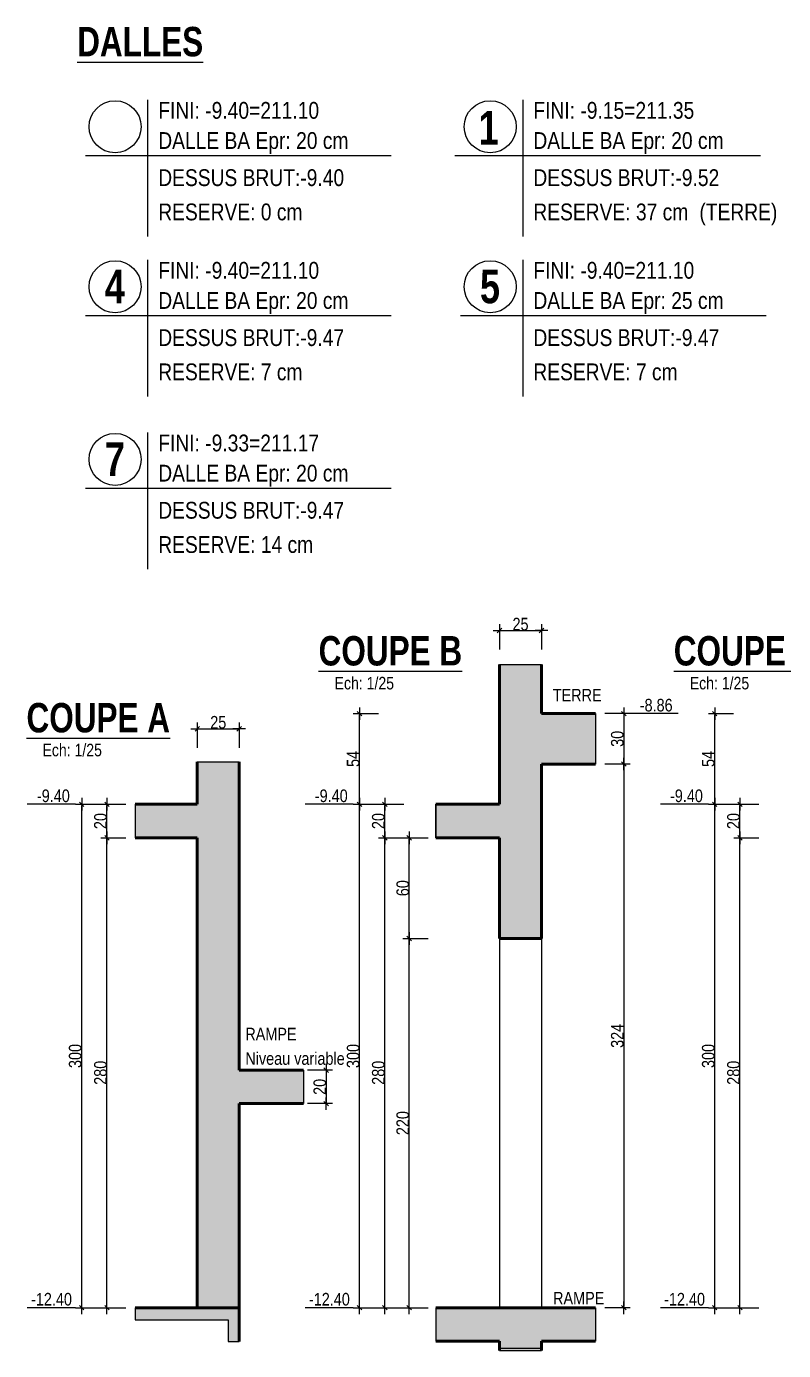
# Model space of a CAD drawing. Header units: millimetres. Extents: x 0 to 26991, y -21919 to -4.
# Drawn here: x 12621 to 13523, y -21849 to -20271 of the extents above; entities that cross this region are included whole.
import ezdxf
from ezdxf.enums import TextEntityAlignment as Align

# ---------------------------------------------------------------- set-up
doc = ezdxf.new("R2010")
doc.units = ezdxf.units.MM
for name, color, linetype in [('01_cote_gen', 4, 'Continuous'), ('01_linteaux', 2, 'Continuous'), ('01_poch_BN', 9, 'Continuous'), ('01_poch_murs', 253, 'Continuous'), ('01_texte', 230, 'Continuous'), ('AA_COTES', 2, 'Continuous')]:
    doc.layers.add(name, color=color, linetype=linetype)
doc.layers.add('01_murs_coup', color=5, linetype='Continuous', lineweight=60)
doc.styles.add('ARIAL NA', font='ARIALN.TTF')
doc.styles.add('impact', font='impact.ttf')
doc.styles.add('MATTE_TXT', font='arial.ttf')
doc.styles.add('STYLE2', font='ARIALN.TTF')
doc.dimstyles.new('JB25', dxfattribs={"dimscale": 0.1, "dimtxt": 150, "dimasz": 15, "dimexe": 0.1, "dimexo": 0.1, "dimgap": 0.09, "dimtad": 1, "dimdec": 1, "dimlfac": 0.5, "dimdsep": 46, "dimtxsty": 'STYLE2', "dimblk1": 'BOND_G', "dimblk2": 'BOND_D', "dimsah": 1, "dimcen": 1.5, "dimdle": 0.01, "dimse1": 1, "dimse2": 1, "dimclrd": 4, "dimclre": 2, "dimclrt": 6, "dimazin": 2, "dimtfac": 2.333333, "dimtdec": 1, "dimtix": 1, "dimtmove": 2, "dimatfit": 3, "dimldrblk": 'BOND_G', "dimfxl": 1, "dimtolj": 1, "dimtzin": 0, "dimarcsym": 0})

# ---------------------------------------------------------------- blocks, each defined once
blk = doc.blocks.new('BOND_G')
at = {"layer": 'AA_COTES', "color": 0}
for p, q in [((0, -5), (0, 15)), ((5, 0), (-5, 0)), ((1.8, 1.8), (-1.8, -1.8))]:
    blk.add_line(p, q, dxfattribs=at)
blk = doc.blocks.new('BOND_D')
at = {"layer": 'AA_COTES', "color": 0}
for p, q in [((5, 0), (-5, 0)), ((-1.8, -1.8), (1.8, 1.8)), ((0, 5), (0, -15))]:
    blk.add_line(p, q, dxfattribs=at)
blk = doc.blocks.new('*D2637')
at = {"layer": '01_cote_gen', "color": 4, "lineweight": -2, "transparency": 16777216}
blk.add_line((12717.3, -21796), (12717.3, -21239), dxfattribs=at)
at = {"layer": 'Defpoints', "color": 0, "transparency": 16777216}
for p in [(12717.3, -21237.5), (12750.7, -21237.5), (12750.7, -21797.5)]:
    blk.add_point(p, dxfattribs=at)
at = {"layer": '01_cote_gen', "color": 4, "lineweight": -2, "transparency": 16777216, "xscale": 1.5, "yscale": 1.5, "zscale": 1.5}
for name, p, rotation in [('BOND_D', (12717.3, -21237.5), 90), ('BOND_G', (12717.3, -21797.5), 270)]:
    blk.add_blockref(name, p, dxfattribs=dict(at, rotation=rotation))
at = {"layer": '01_cote_gen', "color": 6, "transparency": 16777216, "insert": (12709.6, -21517.5), "char_height": 15, "attachment_point": 5, "rotation": 90, "style": 'STYLE2'}
blk.add_mtext('\\A1;280', dxfattribs=at)
blk = doc.blocks.new('*D2638')
at = {"layer": '01_cote_gen', "color": 4, "lineweight": -2, "transparency": 16777216}
blk.add_line((12717.3, -21236), (12717.3, -21199), dxfattribs=at)
at = {"layer": 'Defpoints', "color": 0, "transparency": 16777216}
for p in [(12717.3, -21197.5), (12787.8, -21197.5), (12787.8, -21237.5)]:
    blk.add_point(p, dxfattribs=at)
at = {"layer": '01_cote_gen', "color": 4, "lineweight": -2, "transparency": 16777216, "xscale": 1.5, "yscale": 1.5, "zscale": 1.5}
for name, p, rotation in [('BOND_D', (12717.3, -21197.5), 90), ('BOND_G', (12717.3, -21237.5), 270)]:
    blk.add_blockref(name, p, dxfattribs=dict(at, rotation=rotation))
at = {"layer": '01_cote_gen', "color": 6, "transparency": 16777216, "insert": (12709.6, -21217.5), "char_height": 15, "attachment_point": 5, "rotation": 90, "style": 'STYLE2'}
blk.add_mtext('\\A1;20', dxfattribs=at)
blk = doc.blocks.new('*D2639')
at = {"layer": '01_cote_gen', "color": 4, "lineweight": -2, "transparency": 16777216}
blk.add_line((12687.2, -21796), (12687.2, -21199), dxfattribs=at)
at = {"layer": 'Defpoints', "color": 0, "transparency": 16777216}
for p in [(12687.2, -21197.5), (12739.8, -21197.5), (12739.8, -21797.5)]:
    blk.add_point(p, dxfattribs=at)
at = {"layer": '01_cote_gen', "color": 4, "lineweight": -2, "transparency": 16777216, "xscale": 1.5, "yscale": 1.5, "zscale": 1.5}
for name, p, rotation in [('BOND_D', (12687.2, -21197.5), 90), ('BOND_G', (12687.2, -21797.5), 270)]:
    blk.add_blockref(name, p, dxfattribs=dict(at, rotation=rotation))
at = {"layer": '01_cote_gen', "color": 6, "transparency": 16777216, "insert": (12679.5, -21497.5), "char_height": 15, "attachment_point": 5, "rotation": 90, "style": 'STYLE2'}
blk.add_mtext('\\A1;300', dxfattribs=at)
blk = doc.blocks.new('*D2640')
at = {"layer": '01_cote_gen', "color": 4, "lineweight": -2, "transparency": 16777216}
blk.add_line((12978.6, -21515.8), (12978.6, -21552.8), dxfattribs=at)
at = {"layer": 'Defpoints', "color": 0, "transparency": 16777216}
for p in [(12951.6, -21514.3), (12951.6, -21554.3), (12978.6, -21554.3)]:
    blk.add_point(p, dxfattribs=at)
at = {"layer": '01_cote_gen', "color": 4, "lineweight": -2, "transparency": 16777216, "xscale": 1.5, "yscale": 1.5, "zscale": 1.5}
for name, p, rotation in [('BOND_G', (12978.6, -21514.3), 90), ('BOND_D', (12978.6, -21554.3), 270)]:
    blk.add_blockref(name, p, dxfattribs=dict(at, rotation=rotation))
at = {"layer": '01_cote_gen', "color": 6, "transparency": 16777216, "insert": (12971, -21534.3), "char_height": 15, "attachment_point": 5, "rotation": 90, "style": 'STYLE2'}
blk.add_mtext('\\A1;20', dxfattribs=at)
blk = doc.blocks.new('*D2642')
at = {"layer": '01_cote_gen', "color": 4, "lineweight": -2, "transparency": 16777216}
blk.add_line((13048.4, -21796), (13048.4, -21239), dxfattribs=at)
at = {"layer": 'Defpoints', "color": 0, "transparency": 16777216}
for p in [(13048.4, -21237.5), (13081.9, -21237.5), (13081.9, -21797.5)]:
    blk.add_point(p, dxfattribs=at)
at = {"layer": '01_cote_gen', "color": 4, "lineweight": -2, "transparency": 16777216, "xscale": 1.5, "yscale": 1.5, "zscale": 1.5}
for name, p, rotation in [('BOND_D', (13048.4, -21237.5), 90), ('BOND_G', (13048.4, -21797.5), 270)]:
    blk.add_blockref(name, p, dxfattribs=dict(at, rotation=rotation))
at = {"layer": '01_cote_gen', "color": 6, "transparency": 16777216, "insert": (13040.7, -21517.5), "char_height": 15, "attachment_point": 5, "rotation": 90, "style": 'STYLE2'}
blk.add_mtext('\\A1;280', dxfattribs=at)
blk = doc.blocks.new('*D2643')
at = {"layer": '01_cote_gen', "color": 4, "lineweight": -2, "transparency": 16777216}
blk.add_line((13048.4, -21236), (13048.4, -21199), dxfattribs=at)
at = {"layer": 'Defpoints', "color": 0, "transparency": 16777216}
for p in [(13048.4, -21197.5), (13118.9, -21197.5), (13118.9, -21237.5)]:
    blk.add_point(p, dxfattribs=at)
at = {"layer": '01_cote_gen', "color": 4, "lineweight": -2, "transparency": 16777216, "xscale": 1.5, "yscale": 1.5, "zscale": 1.5}
for name, p, rotation in [('BOND_D', (13048.4, -21197.5), 90), ('BOND_G', (13048.4, -21237.5), 270)]:
    blk.add_blockref(name, p, dxfattribs=dict(at, rotation=rotation))
at = {"layer": '01_cote_gen', "color": 6, "transparency": 16777216, "insert": (13040.7, -21217.5), "char_height": 15, "attachment_point": 5, "rotation": 90, "style": 'STYLE2'}
blk.add_mtext('\\A1;20', dxfattribs=at)
blk = doc.blocks.new('*D2641')
at = {"layer": '01_cote_gen', "color": 4, "lineweight": -2, "transparency": 16777216}
blk.add_line((13018.3, -21796), (13018.3, -21199), dxfattribs=at)
at = {"layer": 'Defpoints', "color": 0, "transparency": 16777216}
for p in [(13018.3, -21197.5), (13070.9, -21197.5), (13070.9, -21797.5)]:
    blk.add_point(p, dxfattribs=at)
at = {"layer": '01_cote_gen', "color": 4, "lineweight": -2, "transparency": 16777216, "xscale": 1.5, "yscale": 1.5, "zscale": 1.5}
for name, p, rotation in [('BOND_D', (13018.3, -21197.5), 90), ('BOND_G', (13018.3, -21797.5), 270)]:
    blk.add_blockref(name, p, dxfattribs=dict(at, rotation=rotation))
at = {"layer": '01_cote_gen', "color": 6, "transparency": 16777216, "insert": (13010.7, -21497.5), "char_height": 15, "attachment_point": 5, "rotation": 90, "style": 'STYLE2'}
blk.add_mtext('\\A1;300', dxfattribs=at)
blk = doc.blocks.new('*D2644')
at = {"layer": '01_cote_gen', "color": 4, "lineweight": -2, "transparency": 16777216}
blk.add_line((12826.4, -21107.6), (12873.4, -21107.6), dxfattribs=at)
at = {"layer": 'Defpoints', "color": 0, "transparency": 16777216}
for p in [(12874.9, -21107.6), (12824.9, -21146.7), (12874.9, -21146.7)]:
    blk.add_point(p, dxfattribs=at)
at = {"layer": '01_cote_gen', "color": 4, "lineweight": -2, "transparency": 16777216, "xscale": 1.5, "yscale": 1.5, "zscale": 1.5, "rotation": 180}
blk.add_blockref('BOND_G', (12824.9, -21107.6), dxfattribs=at)
at = {"layer": '01_cote_gen', "color": 4, "lineweight": -2, "transparency": 16777216, "xscale": 1.5, "yscale": 1.5, "zscale": 1.5}
blk.add_blockref('BOND_D', (12874.9, -21107.6), dxfattribs=at)
at = {"layer": '01_cote_gen', "color": 6, "transparency": 16777216, "insert": (12849.9, -21099.9), "char_height": 15, "attachment_point": 5, "style": 'STYLE2'}
blk.add_mtext('\\A1;25', dxfattribs=at)
blk = doc.blocks.new('*D2645')
at = {"layer": '01_cote_gen', "color": 4, "lineweight": -2, "transparency": 16777216}
blk.add_line((13186.6, -20990.5), (13233.6, -20990.5), dxfattribs=at)
at = {"layer": 'Defpoints', "color": 0, "transparency": 16777216}
for p in [(13235.1, -20990.5), (13185.1, -21030.9, 10), (13235.1, -21030.9, 10)]:
    blk.add_point(p, dxfattribs=at)
at = {"layer": '01_cote_gen', "color": 4, "lineweight": -2, "transparency": 16777216, "xscale": 1.5, "yscale": 1.5, "zscale": 1.5, "rotation": 180}
blk.add_blockref('BOND_G', (13185.1, -20990.5), dxfattribs=at)
at = {"layer": '01_cote_gen', "color": 4, "lineweight": -2, "transparency": 16777216, "xscale": 1.5, "yscale": 1.5, "zscale": 1.5}
blk.add_blockref('BOND_D', (13235.1, -20990.5), dxfattribs=at)
at = {"layer": '01_cote_gen', "color": 6, "transparency": 16777216, "insert": (13210.1, -20982.9), "char_height": 15, "attachment_point": 5, "style": 'STYLE2'}
blk.add_mtext('\\A1;25', dxfattribs=at)
blk = doc.blocks.new('*D2646')
at = {"layer": '01_cote_gen', "color": 4, "lineweight": -2, "transparency": 16777216}
blk.add_line((13333.2, -21091), (13333.2, -21148), dxfattribs=at)
at = {"layer": 'Defpoints', "color": 0, "transparency": 16777216}
for p in [(13299.4, -21089.5, 10), (13267.2, -21149.5, 10), (13333.2, -21149.5)]:
    blk.add_point(p, dxfattribs=at)
at = {"layer": '01_cote_gen', "color": 4, "lineweight": -2, "transparency": 16777216, "xscale": 1.5, "yscale": 1.5, "zscale": 1.5}
for name, p, rotation in [('BOND_G', (13333.2, -21089.5), 90), ('BOND_D', (13333.2, -21149.5), 270)]:
    blk.add_blockref(name, p, dxfattribs=dict(at, rotation=rotation))
at = {"layer": '01_cote_gen', "color": 6, "transparency": 16777216, "insert": (13325.5, -21119.5), "char_height": 15, "attachment_point": 5, "rotation": 90, "style": 'STYLE2'}
blk.add_mtext('\\A1;30', dxfattribs=at)
blk = doc.blocks.new('*D2647')
at = {"layer": '01_cote_gen', "color": 4, "lineweight": -2, "transparency": 16777216}
blk.add_line((13333.2, -21151), (13333.2, -21796), dxfattribs=at)
at = {"layer": 'Defpoints', "color": 0, "transparency": 16777216}
for p in [(13278.5, -21149.5, 10), (13287.2, -21797.5, 10), (13333.2, -21797.5)]:
    blk.add_point(p, dxfattribs=at)
at = {"layer": '01_cote_gen', "color": 4, "lineweight": -2, "transparency": 16777216, "xscale": 1.5, "yscale": 1.5, "zscale": 1.5}
for name, p, rotation in [('BOND_G', (13333.2, -21149.5), 90), ('BOND_D', (13333.2, -21797.5), 270)]:
    blk.add_blockref(name, p, dxfattribs=dict(at, rotation=rotation))
at = {"layer": '01_cote_gen', "color": 6, "transparency": 16777216, "insert": (13325.5, -21473.5), "char_height": 15, "attachment_point": 5, "rotation": 90, "style": 'STYLE2'}
blk.add_mtext('\\A1;324', dxfattribs=at)
blk = doc.blocks.new('*D2648')
at = {"layer": '01_cote_gen', "color": 4, "lineweight": -2, "transparency": 16777216}
blk.add_line((13077.5, -21796), (13077.5, -21359), dxfattribs=at)
at = {"layer": 'Defpoints', "color": 0, "transparency": 16777216}
for p in [(13077.5, -21357.5), (13185.1, -21357.5, 10), (13146.8, -21797.5, 10)]:
    blk.add_point(p, dxfattribs=at)
at = {"layer": '01_cote_gen', "color": 4, "lineweight": -2, "transparency": 16777216, "xscale": 1.5, "yscale": 1.5, "zscale": 1.5}
for name, p, rotation in [('BOND_D', (13077.5, -21357.5), 90), ('BOND_G', (13077.5, -21797.5), 270)]:
    blk.add_blockref(name, p, dxfattribs=dict(at, rotation=rotation))
at = {"layer": '01_cote_gen', "color": 6, "transparency": 16777216, "insert": (13069.8, -21577.5), "char_height": 15, "attachment_point": 5, "rotation": 90, "style": 'STYLE2'}
blk.add_mtext('\\A1;220', dxfattribs=at)
blk = doc.blocks.new('*D2649')
at = {"layer": '01_cote_gen', "color": 4, "lineweight": -2, "transparency": 16777216}
blk.add_line((13077.5, -21356), (13077.5, -21239), dxfattribs=at)
at = {"layer": 'Defpoints', "color": 0, "transparency": 16777216}
for p in [(13077.5, -21237.5), (13135.8, -21237.5, 10), (13100, -21357.5)]:
    blk.add_point(p, dxfattribs=at)
at = {"layer": '01_cote_gen', "color": 4, "lineweight": -2, "transparency": 16777216, "xscale": 1.5, "yscale": 1.5, "zscale": 1.5}
for name, p, rotation in [('BOND_D', (13077.5, -21237.5), 90), ('BOND_G', (13077.5, -21357.5), 270)]:
    blk.add_blockref(name, p, dxfattribs=dict(at, rotation=rotation))
at = {"layer": '01_cote_gen', "color": 6, "transparency": 16777216, "insert": (13069.8, -21297.5), "char_height": 15, "attachment_point": 5, "rotation": 90, "style": 'STYLE2'}
blk.add_mtext('\\A1;60', dxfattribs=at)
blk = doc.blocks.new('*D2650')
at = {"layer": '01_cote_gen', "color": 4, "lineweight": -2, "transparency": 16777216}
blk.add_line((13018.3, -21196), (13018.3, -21091), dxfattribs=at)
at = {"layer": 'Defpoints', "color": 0, "transparency": 16777216}
for p in [(13018.3, -21089.5), (13235.1, -21089.5, 10), (13185.1, -21197.5, 10)]:
    blk.add_point(p, dxfattribs=at)
at = {"layer": '01_cote_gen', "color": 4, "lineweight": -2, "transparency": 16777216, "xscale": 1.5, "yscale": 1.5, "zscale": 1.5}
for name, p, rotation in [('BOND_D', (13018.3, -21089.5), 90), ('BOND_G', (13018.3, -21197.5), 270)]:
    blk.add_blockref(name, p, dxfattribs=dict(at, rotation=rotation))
at = {"layer": '01_cote_gen', "color": 6, "transparency": 16777216, "insert": (13010.7, -21143.5), "char_height": 15, "attachment_point": 5, "rotation": 90, "style": 'STYLE2'}
blk.add_mtext('\\A1;54', dxfattribs=at)
blk = doc.blocks.new('*D2651')
at = {"layer": '01_cote_gen', "color": 4, "lineweight": -2, "transparency": 16777216}
blk.add_line((13471.6, -21796), (13471.6, -21239), dxfattribs=at)
at = {"layer": 'Defpoints', "color": 0, "transparency": 16777216}
for p in [(13471.6, -21237.5), (13505.1, -21237.5), (13505.1, -21797.5)]:
    blk.add_point(p, dxfattribs=at)
at = {"layer": '01_cote_gen', "color": 4, "lineweight": -2, "transparency": 16777216, "xscale": 1.5, "yscale": 1.5, "zscale": 1.5}
for name, p, rotation in [('BOND_D', (13471.6, -21237.5), 90), ('BOND_G', (13471.6, -21797.5), 270)]:
    blk.add_blockref(name, p, dxfattribs=dict(at, rotation=rotation))
at = {"layer": '01_cote_gen', "color": 6, "transparency": 16777216, "insert": (13463.9, -21517.5), "char_height": 15, "attachment_point": 5, "rotation": 90, "style": 'STYLE2'}
blk.add_mtext('\\A1;280', dxfattribs=at)
blk = doc.blocks.new('*D2652')
at = {"layer": '01_cote_gen', "color": 4, "lineweight": -2, "transparency": 16777216}
blk.add_line((13471.6, -21236), (13471.6, -21199), dxfattribs=at)
at = {"layer": 'Defpoints', "color": 0, "transparency": 16777216}
for p in [(13471.6, -21197.5), (13542.2, -21197.5), (13542.2, -21237.5)]:
    blk.add_point(p, dxfattribs=at)
at = {"layer": '01_cote_gen', "color": 4, "lineweight": -2, "transparency": 16777216, "xscale": 1.5, "yscale": 1.5, "zscale": 1.5}
for name, p, rotation in [('BOND_D', (13471.6, -21197.5), 90), ('BOND_G', (13471.6, -21237.5), 270)]:
    blk.add_blockref(name, p, dxfattribs=dict(at, rotation=rotation))
at = {"layer": '01_cote_gen', "color": 6, "transparency": 16777216, "insert": (13463.9, -21217.5), "char_height": 15, "attachment_point": 5, "rotation": 90, "style": 'STYLE2'}
blk.add_mtext('\\A1;20', dxfattribs=at)
blk = doc.blocks.new('*D2653')
at = {"layer": '01_cote_gen', "color": 4, "lineweight": -2, "transparency": 16777216}
blk.add_line((13441.5, -21796), (13441.5, -21199), dxfattribs=at)
at = {"layer": 'Defpoints', "color": 0, "transparency": 16777216}
for p in [(13441.5, -21197.5), (13494.1, -21197.5), (13494.1, -21797.5)]:
    blk.add_point(p, dxfattribs=at)
at = {"layer": '01_cote_gen', "color": 4, "lineweight": -2, "transparency": 16777216, "xscale": 1.5, "yscale": 1.5, "zscale": 1.5}
for name, p, rotation in [('BOND_D', (13441.5, -21197.5), 90), ('BOND_G', (13441.5, -21797.5), 270)]:
    blk.add_blockref(name, p, dxfattribs=dict(at, rotation=rotation))
at = {"layer": '01_cote_gen', "color": 6, "transparency": 16777216, "insert": (13433.9, -21497.5), "char_height": 15, "attachment_point": 5, "rotation": 90, "style": 'STYLE2'}
blk.add_mtext('\\A1;300', dxfattribs=at)
blk = doc.blocks.new('*D2656')
at = {"layer": '01_cote_gen', "color": 4, "lineweight": -2, "transparency": 16777216}
blk.add_line((13441.5, -21196), (13441.5, -21091), dxfattribs=at)
at = {"layer": 'Defpoints', "color": 0, "transparency": 16777216}
for p in [(13441.5, -21089.5), (13658.3, -21089.5, 10), (13608.3, -21197.5, 10)]:
    blk.add_point(p, dxfattribs=at)
at = {"layer": '01_cote_gen', "color": 4, "lineweight": -2, "transparency": 16777216, "xscale": 1.5, "yscale": 1.5, "zscale": 1.5}
for name, p, rotation in [('BOND_D', (13441.5, -21089.5), 90), ('BOND_G', (13441.5, -21197.5), 270)]:
    blk.add_blockref(name, p, dxfattribs=dict(at, rotation=rotation))
at = {"layer": '01_cote_gen', "color": 6, "transparency": 16777216, "insert": (13433.9, -21143.5), "char_height": 15, "attachment_point": 5, "rotation": 90, "style": 'STYLE2'}
blk.add_mtext('\\A1;54', dxfattribs=at)

msp = doc.modelspace()

# ---------------------------------------------------------------- hatches: boundary and pattern name
at = {"layer": '01_poch_BN', "ltscale": 0.1}
h = msp.add_hatch(color=256, dxfattribs=at)
h.dxf.hatch_style = 1
h.paths.add_polyline_path([(13235.1, -21149.5), (13299.36, -21149.5), (13299.36, -21089.5), (13235.1, -21089.5), (13235.1, -21030.93), (13185.1, -21030.93), (13185.1, -21197.5), (13109.03, -21197.5), (13109.03, -21237.5), (13185.1, -21237.5), (13185.1, -21357.5), (13235.1, -21357.5)])
h = msp.add_hatch(color=256, dxfattribs=at)
h.dxf.hatch_style = 1
h.paths.add_polyline_path([(12951.59, -21514.26), (12874.89, -21514.26), (12874.89, -21146.74), (12824.89, -21146.74), (12824.89, -21197.5), (12750.71, -21197.5), (12750.71, -21237.5), (12824.89, -21237.5), (12824.89, -21797.5), (12874.89, -21797.5), (12874.89, -21554.26), (12951.59, -21554.26)])
h.paths.add_polyline_path([(12874.89, -21797.5), (12750.71, -21797.5), (12750.71, -21811.97), (12861.86, -21811.97), (12861.86, -21837.94), (12874.89, -21837.94)])
h = msp.add_hatch(color=256, dxfattribs=at)
h.dxf.hatch_style = 1
h.paths.add_polyline_path([(13299.36, -21797.5), (13235.1, -21797.5), (13109.03, -21797.5), (13109.03, -21837.5), (13185.1, -21837.5), (13185.1, -21848.5), (13235.1, -21848.5), (13235.1, -21837.5), (13299.36, -21837.5)])

# ---------------------------------------------------------------- linework, layer by layer
at = {"layer": '01_cote_gen'}
for p, q in [((13185.1, -21030.93, 9.99), (13235.1, -21030.93, 9.99)), ((13299.36, -21089.5, 9.99), (13299.36, -21149.5, 9.99)), ((12824.89, -21146.74), (12874.89, -21146.74)), ((13299.36, -21797.5, 9.99), (13299.36, -21837.5, 9.99)), ((13185.1, -21845.51), (13235.1, -21845.51))]:
    msp.add_line(p, q, dxfattribs=at)
at = {"layer": '01_linteaux'}
for p, q in [((13185.1, -21357.5, 9.99), (13185.1, -21797.5, 9.99)), ((13235.1, -21357.5, 9.99), (13235.1, -21797.5, 9.99))]:
    msp.add_line(p, q, dxfattribs=at)
at = {"layer": '01_murs_coup'}
for p, q in [((13185.1, -21030.93, 9.99), (13185.1, -21197.5, 9.99)), ((13235.1, -21030.93, 9.99), (13235.1, -21089.5, 9.99)), ((13235.1, -21089.5, 9.99), (13235.1, -21030.93, 9.99)), ((13235.1, -21089.5, 9.99), (13299.36, -21089.5, 9.99)), ((12824.89, -21146.74), (12824.89, -21197.5)), ((12874.89, -21146.74), (12874.89, -21514.26)), ((13235.1, -21149.5, 9.99), (13235.1, -21357.5, 9.99)), ((13235.1, -21149.5, 9.99), (13299.36, -21149.5, 9.99)), ((12750.71, -21197.5), (12824.89, -21197.5)), ((13109.03, -21197.5, 9.99), (13185.1, -21197.5, 9.99)), ((12750.71, -21237.5), (12824.89, -21237.5)), ((12824.89, -21237.5), (12824.89, -21797.5)), ((13109.03, -21237.5, 9.99), (13185.1, -21237.5, 9.99)), ((13185.1, -21237.5, 9.99), (13185.1, -21357.5, 9.99)), ((13235.1, -21357.5, 9.99), (13185.1, -21357.5, 9.99)), ((12951.59, -21514.26), (12874.89, -21514.26)), ((12951.59, -21554.26), (12874.89, -21554.26)), ((12874.89, -21554.26), (12874.89, -21837.94)), ((12750.71, -21797.5), (12874.89, -21797.5)), ((13109.03, -21797.5, 9.99), (13235.1, -21797.5, 9.99)), ((13299.36, -21797.5, 9.99), (13235.1, -21797.5, 9.99)), ((13109.03, -21837.5, 9.99), (13185.1, -21837.5, 9.99)), ((13185.1, -21837.5), (13185.1, -21848.5)), ((13299.36, -21837.5, 9.99), (13235.1, -21837.5, 9.99)), ((13235.1, -21837.5), (13235.1, -21848.5))]:
    msp.add_line(p, q, dxfattribs=at)
at = {"layer": '01_poch_BN', "ltscale": 0.1}
for p, q in [((13185.1, -21030.93, 9.99), (13235.1, -21030.93, 9.99)), ((13299.36, -21089.5, 9.99), (13299.36, -21149.5, 9.99)), ((12824.89, -21146.74), (12874.89, -21146.74)), ((13299.36, -21797.5, 9.99), (13299.36, -21837.5, 9.99)), ((13185.1, -21848.5), (13235.1, -21848.5))]:
    msp.add_line(p, q, dxfattribs=at)
at = {"layer": '01_poch_BN'}
for p, q in [((12750.71, -21197.5), (12750.71, -21237.5)), ((13109.03, -21237.5, 9.99), (13109.03, -21197.5, 9.99)), ((12951.59, -21514.26), (12951.59, -21554.26)), ((12750.71, -21797.5), (12750.71, -21811.97)), ((13109.03, -21797.5, 9.99), (13109.03, -21837.5, 9.99)), ((12750.71, -21811.97), (12861.86, -21811.97)), ((12861.86, -21811.97), (12861.86, -21837.94)), ((12861.86, -21837.94), (12874.89, -21837.94))]:
    msp.add_line(p, q, dxfattribs=at)
at = {"layer": '01_poch_murs'}
for p, q in [((12750.71, -21197.5), (12750.71, -21237.5)), ((13109.03, -21197.5, 9.99), (13109.03, -21237.5, 9.99)), ((13109.03, -21797.5, 9.99), (13109.03, -21837.5, 9.99))]:
    msp.add_line(p, q, dxfattribs=at)
at = {"layer": '01_texte'}
for p, q in [((12765.71, -20358.06), (12765.71, -20520.7)), ((13212.7, -20358.06), (13212.7, -20520.7)), ((12691.54, -20424.44), (13055.87, -20424.44)), ((13131.62, -20424.44), (13495.94, -20424.44)), ((12765.71, -20548.7), (12765.71, -20711.35)), ((13212.7, -20548.7), (13212.7, -20711.35)), ((12691.54, -20615.09), (13055.87, -20615.09)), ((13138.53, -20615.09), (13502.85, -20615.09)), ((12765.71, -20754.47), (12765.71, -20917.11)), ((12691.54, -20820.85), (13055.87, -20820.85)), ((13397.97, -21089.5), (13340.69, -21089.5)), ((12679.68, -21197.5), (12622.4, -21197.5)), ((13010.83, -21197.5), (12953.55, -21197.5)), ((13434.04, -21197.5), (13376.76, -21197.5)), ((12679.68, -21797.5), (12622.4, -21797.5)), ((13010.83, -21797.5), (12953.55, -21797.5)), ((13434.04, -21797.5), (13376.76, -21797.5))]:
    msp.add_line(p, q, dxfattribs=at)
for centre in [(12726.99, -20390.03), (13173.97, -20390.03), (12726.99, -20580.68), (13173.97, -20580.68), (12726.99, -20786.44)]:
    msp.add_circle(centre, 30.98, dxfattribs=at)

# ---------------------------------------------------------------- texts
at = {"layer": '01_texte', "style": 'impact'}
for s, p in [('%%UDALLES', (12756.89, -20316.56)), ('%%UCOUPE B', (13055, -21042.56)), ('%%UCOUPE C', (13478.21, -21042.56)), ('%%UCOUPE A', (12706.91, -21122.32))]:
    msp.add_text(s, height=35, dxfattribs=at).set_placement(p, align=Align.BOTTOM_CENTER)
at = {"layer": '01_texte', "style": 'ARIAL NA'}
for s, height, p in [('FINI: -9.40=211.10', 20, (12778.41, -20380.5)), ('FINI: -9.15=211.35', 20, (13225.4, -20380.5)), ('DALLE BA Epr: 20 cm', 20, (12778.41, -20416.46)), ('DALLE BA Epr: 20 cm', 20, (13225.4, -20416.46)), ('DESSUS BRUT:-9.40', 20, (12778.41, -20460.7)), ('DESSUS BRUT:-9.52', 20, (13225.4, -20460.7)), ('RESERVE: 0 cm', 20, (12778.41, -20501.55)), ('RESERVE: 37 cm', 20, (13225.4, -20501.55)), ('(TERRE)', 20, (13423.24, -20501.55)), ('FINI: -9.40=211.10', 20, (12778.41, -20571.14)), ('FINI: -9.40=211.10', 20, (13225.4, -20571.14)), ('DALLE BA Epr: 20 cm', 20, (12778.41, -20607.1)), ('DALLE BA Epr: 25 cm', 20, (13225.4, -20607.1)), ('DESSUS BRUT:-9.47', 20, (12778.41, -20651.35)), ('DESSUS BRUT:-9.47', 20, (13225.4, -20651.35)), ('RESERVE: 7 cm', 20, (12778.41, -20692.19)), ('RESERVE: 7 cm', 20, (13225.4, -20692.19)), ('FINI: -9.33=211.17', 20, (12778.41, -20776.91)), ('DALLE BA Epr: 20 cm', 20, (12778.41, -20812.87)), ('DESSUS BRUT:-9.47', 20, (12778.41, -20857.11)), ('RESERVE: 14 cm', 20, (12778.41, -20897.95)), ('TERRE', 15, (13248.51, -21074.93)), ('-8.86', 15, (13352.16, -21086.88)), ('-9.40', 15, (12633.87, -21194.88)), ('-9.40', 15, (12965.01, -21194.88)), ('-9.40', 15, (13388.22, -21194.88)), ('RAMPE', 15, (12882.16, -21478.86)), ('Niveau variable', 15, (12882.16, -21508.02)), ('-12.40', 15, (12626.84, -21794.88)), ('-12.40', 15, (12957.98, -21794.88)), ('RAMPE', 15, (13248.88, -21793.65)), ('-12.40', 15, (13381.19, -21794.88))]:
    msp.add_text(s, height=height, dxfattribs=at).set_placement(p)
at = {"layer": '01_texte', "style": 'impact'}
for s, p in [('1', (13183.98, -20423.28)), ('4', (12738.64, -20612.37)), ('5', (13185.62, -20612.37)), ('7', (12738.64, -20818.13))]:
    msp.add_text(s, height=40, dxfattribs=at).set_placement(p, align=Align.BOTTOM_RIGHT)
at = {"layer": '01_texte', "style": 'MATTE_TXT', "width": 0.8}
for p in [(13023.96, -21065.12), (13447.17, -21065.12), (12675.87, -21144.88)]:
    msp.add_text('Ech: 1/25', height=15, dxfattribs=at).set_placement(p, align=Align.BOTTOM_CENTER)

# ---------------------------------------------------------------- dimensions: what is measured, and where the dimension line sits
at = {"layer": '01_cote_gen'}
for base, p1, p2, picture, middle in [((13235.1, -20990.52), (13185.1, -21030.93, 9.99), (13235.1, -21030.93, 9.99), '*D2645', (13210.1, -20982.86)), ((12874.89, -21107.61), (12824.89, -21146.74), (12874.89, -21146.74), '*D2644', (12849.89, -21099.94))]:
    dim = msp.add_linear_dim(base=base, p1=p1, p2=p2, dimstyle='JB25', dxfattribs=at)
    dim.commit()
    dim.dimension.update_dxf_attribs({"geometry": picture, "text_midpoint": middle})
for base, p1, p2, picture, middle in [((13018.33, -21089.5), (13185.1, -21197.5, 9.99), (13235.1, -21089.5, 9.99), '*D2650', (13010.69, -21143.5)), ((13333.19, -21149.5), (13299.36, -21089.5, 9.99), (13267.23, -21149.5, 9.99), '*D2646', (13325.52, -21119.5)), ((13441.54, -21089.5), (13608.3, -21197.5, 9.99), (13658.3, -21089.5, 9.99), '*D2656', (13433.9, -21143.5)), ((13333.19, -21797.5), (13278.48, -21149.5, 9.99), (13287.25, -21797.5, 9.99), '*D2647', (13325.52, -21473.5)), ((12687.18, -21197.5), (12739.76, -21797.5), (12739.76, -21197.5), '*D2639', (12679.52, -21497.5)), ((12717.26, -21197.5), (12787.8, -21237.5), (12787.8, -21197.5), '*D2638', (12709.59, -21217.5)), ((13018.33, -21197.5), (13070.9, -21797.5), (13070.9, -21197.5), '*D2641', (13010.66, -21497.5)), ((13048.4, -21197.5), (13118.94, -21237.5), (13118.94, -21197.5), '*D2643', (13040.73, -21217.5)), ((13441.54, -21197.5), (13494.11, -21797.5), (13494.11, -21197.5), '*D2653', (13433.87, -21497.5)), ((13471.61, -21197.5), (13542.15, -21237.5), (13542.15, -21197.5), '*D2652', (13463.94, -21217.5)), ((12717.26, -21237.5), (12750.71, -21797.5), (12750.71, -21237.5), '*D2637', (12709.59, -21517.5)), ((13048.4, -21237.5), (13081.85, -21797.5), (13081.85, -21237.5), '*D2642', (13040.73, -21517.5)), ((13077.48, -21237.5), (13099.98, -21357.5), (13135.78, -21237.5, 9.99), '*D2649', (13069.81, -21297.5)), ((13471.61, -21237.5), (13505.06, -21797.5), (13505.06, -21237.5), '*D2651', (13463.94, -21517.5)), ((13077.48, -21357.5), (13146.84, -21797.5, 9.99), (13185.1, -21357.5, 9.99), '*D2648', (13069.81, -21577.5)), ((12978.62, -21554.26), (12951.59, -21514.26), (12951.59, -21554.26), '*D2640', (12970.96, -21534.26))]:
    dim = msp.add_linear_dim(base=base, p1=p1, p2=p2, angle=90, dimstyle='JB25', dxfattribs=at)
    dim.commit()
    dim.dimension.update_dxf_attribs({"geometry": picture, "text_midpoint": middle})

doc.saveas('drawing.dxf')
